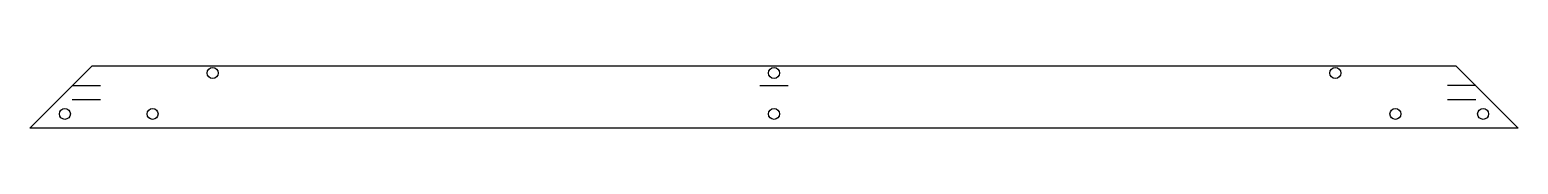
# Model space of a CAD drawing. Header units: inches. Extents: x 0 to 21.2, y 0 to 0.9.
import ezdxf

# ---------------------------------------------------------------- set-up
doc = ezdxf.new("R2010")
doc.units = ezdxf.units.IN
doc.header["$MEASUREMENT"] = 0
doc.layers.get('0').update_dxf_attribs({"lineweight": 25, "true_color": 0xffffff})

msp = doc.modelspace()

# ---------------------------------------------------------------- linework, layer by layer
for p, q in [((0, 0), (0.8875, 0.8875)), ((0.8875, 0.8875), (20.325, 0.8875)), ((20.325, 0.8875), (21.2125, 0)), ((0.60625, 0.60625), (1.00625, 0.60625)), ((10.40625, 0.60625), (10.80625, 0.60625)), ((20.60625, 0.60625), (20.20625, 0.60625)), ((20.20625, 0.60625), (20.20625, 0.60625)), ((0.60625, 0.40625), (1.00625, 0.40625)), ((20.20625, 0.40625), (20.60625, 0.40625)), ((21.2125, 0), (0, 0))]:
    msp.add_line(p, q)
for centre in [(2.60625, 0.784375), (10.60625, 0.784375), (18.60625, 0.784375), (0.5, 0.203125), (1.75, 0.203125), (10.60625, 0.203125), (19.4625, 0.203125), (20.7125, 0.203125)]:
    msp.add_circle(centre, 0.078125)

doc.saveas('drawing.dxf')
